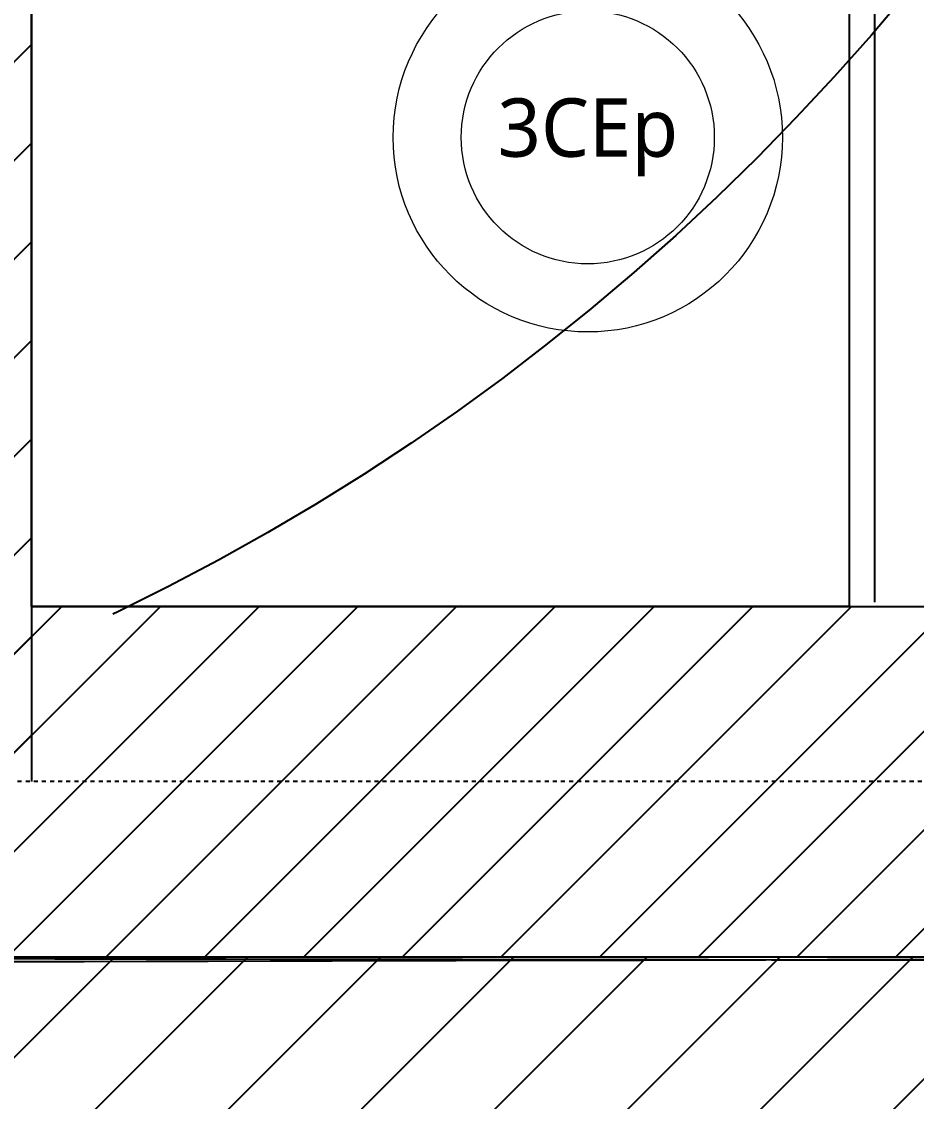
# Model space of a CAD drawing. Header units: centimetres. Extents: x -35664 to 50682, y -23001 to 23705.
# Drawn here: x 6225.4 to 6271.3, y 4275 to 4330.4 of the extents above; entities that cross this region are included whole.
import ezdxf

# ---------------------------------------------------------------- set-up
doc = ezdxf.new("R2010")
doc.units = ezdxf.units.CM
for name, pattern in [('ACAD_ISO02W100', [15, 12, -3]), ('ISO-03', [1.5, 0.6, -0.9]), ('Style de ligne -1', [0.41664, 0.20828, -0.20836]), ('VW-01', [0.41656, 0.20828, -0.20828])]:
    doc.linetypes.add(name, pattern=pattern)
for name, color, linetype in [('B aménagement intérieur', 252, 'Continuous'), ('B GÈnÈral_Hatch', 252, 'Continuous'), ('B Général', 252, 'Continuous'), ('C ANNOTATIONS-axes horizontaux', 252, 'Style de ligne -1'), ('C ANNOTATIONS-prestations', 252, 'Continuous'), ('C ANNOTATIONS-prestations_Hatch', 252, 'Continuous'), ('C ANNOTATIONS-textes-numérotation gaine', 252, 'ISO-03'), ('F REMPLISSAGE-vert clair', 252, 'Continuous'), ('F REMPLISSAGE-vert foncé', 252, 'Continuous'), ('prlm-CHAUFF', 4, 'Continuous'), ('prlm-GT', 242, 'Continuous'), ('prlm-MOD', 64, 'Continuous')]:
    doc.layers.add(name, color=color, linetype=linetype)
doc.layers.add('prlm-ZEROPLOT', color=254, linetype='Continuous', plot=False)
doc.layers.get('prlm-CHAUFF').off()
doc.styles.add('Trebuchet MS (bold italic)', font='trebucbi.ttf')
pattern_1 = [(45, (0, 0), (2.4253472, -2.6458333), [])]

# ---------------------------------------------------------------- blocks, each defined once
blk = doc.blocks.new('A 90.T3 S102_105 (2D)')
at = {"layer": 'B Général', "linetype": 'Continuous'}
blk.add_line((-239.022, 289.021), (-239.022, 201.021), dxfattribs=at)
at = {"layer": 'F REMPLISSAGE-vert clair'}
blk.add_line((-237.722, 289.021), (-237.722, 199.721), dxfattribs=at)
at = {"layer": 'F REMPLISSAGE-vert foncé', "linetype": 'Continuous'}
blk.add_line((-239.022, 289.021), (-239.022, 201.021), dxfattribs=at)
at = {"layer": 'F REMPLISSAGE-vert foncé'}
blk.add_line((-237.722, 289.021), (-237.722, 199.721), dxfattribs=at)
blk = doc.blocks.new('A 90.Groupe-35-1')
at = {"layer": 'C ANNOTATIONS-textes-numérotation gaine', "linetype": 'VW-01', "ltscale": 25.4, "flags": 128}
blk.add_lwpolyline([(6225.888, 4391.389), (6267.888, 4391.389), (6267.888, 4300.389), (6225.888, 4300.389)], close=True, dxfattribs=at)
blk = doc.blocks.new('xi.dchrob')
at = {"layer": 'prlm-ZEROPLOT', "color": 253, "linetype": 'ACAD_ISO02W100', "ltscale": 5}
for radius in [180, 120]:
    blk.add_circle((13.375, 0), radius, dxfattribs=at)
blk = doc.blocks.new('xi.3cep130-200')
at = {"layer": 'B Général', "lineweight": 18}
for radius in [10, 6.5]:
    blk.add_circle((0, 0), radius, dxfattribs=at)
at = {"layer": 'B Général', "insert": (0, 0), "char_height": 3.0021, "width": 9.78152, "attachment_point": 5, "line_spacing_factor": 1.003317, "style": 'Trebuchet MS (bold italic)'}
blk.add_mtext('3CEp', dxfattribs=at)

msp = doc.modelspace()

# ---------------------------------------------------------------- hatches: boundary and pattern name
at = {"layer": 'B GÈnÈral_Hatch', "linetype": 'Continuous'}
h = msp.add_hatch(dxfattribs=at)
h.set_pattern_fill('50_BETON', color=256, style=0, pattern_type=2)
h.set_pattern_definition(pattern_1)
h.paths.add_polyline_path([(6225.888, 4900.389), (6209.888, 4900.389), (6209.888, 4291.389), (6225.888, 4291.389)])
h = msp.add_hatch(dxfattribs=at)
h.set_pattern_fill('50_BETON', color=256, style=0, pattern_type=2)
h.set_pattern_definition(pattern_1)
h.paths.add_polyline_path([(6207.888, 4300.387), (6207.888, 4282.387), (6472.311, 4282.387), (6472.311, 4300.387)])
at = {"layer": 'C ANNOTATIONS-prestations_Hatch', "linetype": 'Continuous'}
h = msp.add_hatch(dxfattribs=at)
h.set_pattern_fill('F_P__SOFFITE', color=256, style=0, pattern_type=2)
h.set_pattern_definition([(45, (0, 0.2205), (-3.5277778, 3.3072917), [])])
h.paths.add_polyline_path([(5019.965, 4889.389), (5019.965, 4330.389), (4834.965, 4330.389), (4834.965, 4217.888), (4841.047, 4209.928), (4847.037, 4201.903), (4852.934, 4193.813), (4858.739, 4185.658), (4864.452, 4177.439), (4870.072, 4169.154), (4875.6, 4160.804), (4881.036, 4152.389), (7290.546, 4152.389), (7290.546, 4282.387), (5150, 4282.389), (5150, 4889.389)])
h = msp.add_hatch(dxfattribs=at)
h.set_pattern_fill('DALETTES TERRASSE 50X50', color=256, scale=1.406016, style=0, pattern_type=2)
h.set_pattern_definition([(0, (4678, 4152.39), (4e-15, -70.3008), []), (-90, (4678, 4152.39), (70.3008, 0), [])])
h.paths.add_polyline_path([(4834.965, 4217.888), (4841.047, 4209.928), (4847.037, 4201.903), (4852.934, 4193.813), (4858.739, 4185.658), (4864.452, 4177.439), (4870.072, 4169.154), (4875.6, 4160.804), (4881.036, 4152.389), (7290.546, 4152.388), (7290.546, 4282.388), (5150.041, 4282.389), (5150, 4889.386), (5019.965, 4889.01), (5019.965, 4330.389), (4834.965, 4330.389)])

# ---------------------------------------------------------------- linework, layer by layer
at = {"layer": 'B Général', "linetype": 'Continuous', "lineweight": 18}
for p, q in [((6225.888, 4900.389), (6225.888, 4291.389)), ((6225.888, 4300.387), (6472.311, 4300.387)), ((6207.888, 4282.387), (6472.311, 4282.387))]:
    msp.add_line(p, q, dxfattribs=at)
at = {"layer": 'B Général', "linetype": 'Continuous'}
for p, q in [((6225.888, 4900.389), (6225.888, 4291.389)), ((6225.888, 4300.387), (6472.311, 4300.387)), ((6207.888, 4282.387), (6472.311, 4282.387))]:
    msp.add_line(p, q, dxfattribs=at)
at = {"layer": 'C ANNOTATIONS-axes horizontaux'}
msp.add_line((12370.813, 4291.389), (2960.813, 4291.389), dxfattribs=at)
msp.add_line((12370.813, 4291.389), (2960.813, 4291.389), dxfattribs=at)
at = {"layer": 'C ANNOTATIONS-prestations', "linetype": 'Continuous'}
msp.add_open_spline([(4834.965, 4217.888), (4859.479, 4186.178), (4881.036, 4152.389), (6085.791, 4152.388), (7290.546, 4152.388), (7290.546, 4217.388), (7290.546, 4282.388), (6220.294, 4282.388), (5150.041, 4282.389), (5150.021, 4585.887), (5150, 4889.386), (5084.982, 4889.198), (5019.965, 4889.01), (5019.965, 4609.699), (5019.965, 4330.389), (4927.465, 4330.389), (4834.965, 4330.389), (4834.965, 4274.138), (4834.965, 4217.888)], degree=2, knots=[0, 0, 0, 1, 1, 2, 2, 3, 3, 4, 4, 5, 5, 6, 6, 7, 7, 8, 8, 9, 9, 9], dxfattribs=at)
at = {"layer": 'C ANNOTATIONS-prestations'}
msp.add_open_spline([(5019.965, 4889.389), (5019.965, 4609.889), (5019.965, 4330.389), (4927.465, 4330.389), (4834.965, 4330.389), (4834.965, 4274.138), (4834.965, 4217.888), (4859.479, 4186.178), (4881.036, 4152.389), (6085.791, 4152.389), (7290.546, 4152.389), (7290.546, 4217.388), (7290.546, 4282.387), (6220.273, 4282.388), (5150, 4282.389), (5150, 4585.889), (5150, 4889.389), (5084.982, 4889.389), (5019.965, 4889.389)], degree=2, knots=[0, 0, 0, 1, 1, 2, 2, 3, 3, 4, 4, 5, 5, 6, 6, 7, 7, 8, 8, 9, 9, 9], dxfattribs=at)
at = {"layer": 'prlm-GT'}
msp.add_lwpolyline([(6225.888, 4390.111), (6267.888, 4390.111), (6267.888, 4300.387), (6225.888, 4300.387)], close=True, dxfattribs=at)

# ---------------------------------------------------------------- block references
at = {"layer": 'B aménagement intérieur', "xscale": -1, "rotation": 180}
msp.add_blockref('A 90.T3 S102_105 (2D)', (6506.93, 4589.632), dxfattribs=at)
at = {"layer": 'C ANNOTATIONS-textes-numérotation gaine'}
msp.add_blockref('A 90.Groupe-35-1', (0, 0), dxfattribs=at)
at = {"layer": 'prlm-CHAUFF'}
msp.add_blockref('xi.3cep130-200', (6254.46, 4324.489), dxfattribs=at)
at = {"layer": 'prlm-MOD', "rotation": 180}
msp.add_blockref('xi.dchrob', (6191.666, 4408.278), dxfattribs=at)

doc.saveas('drawing.dxf')
